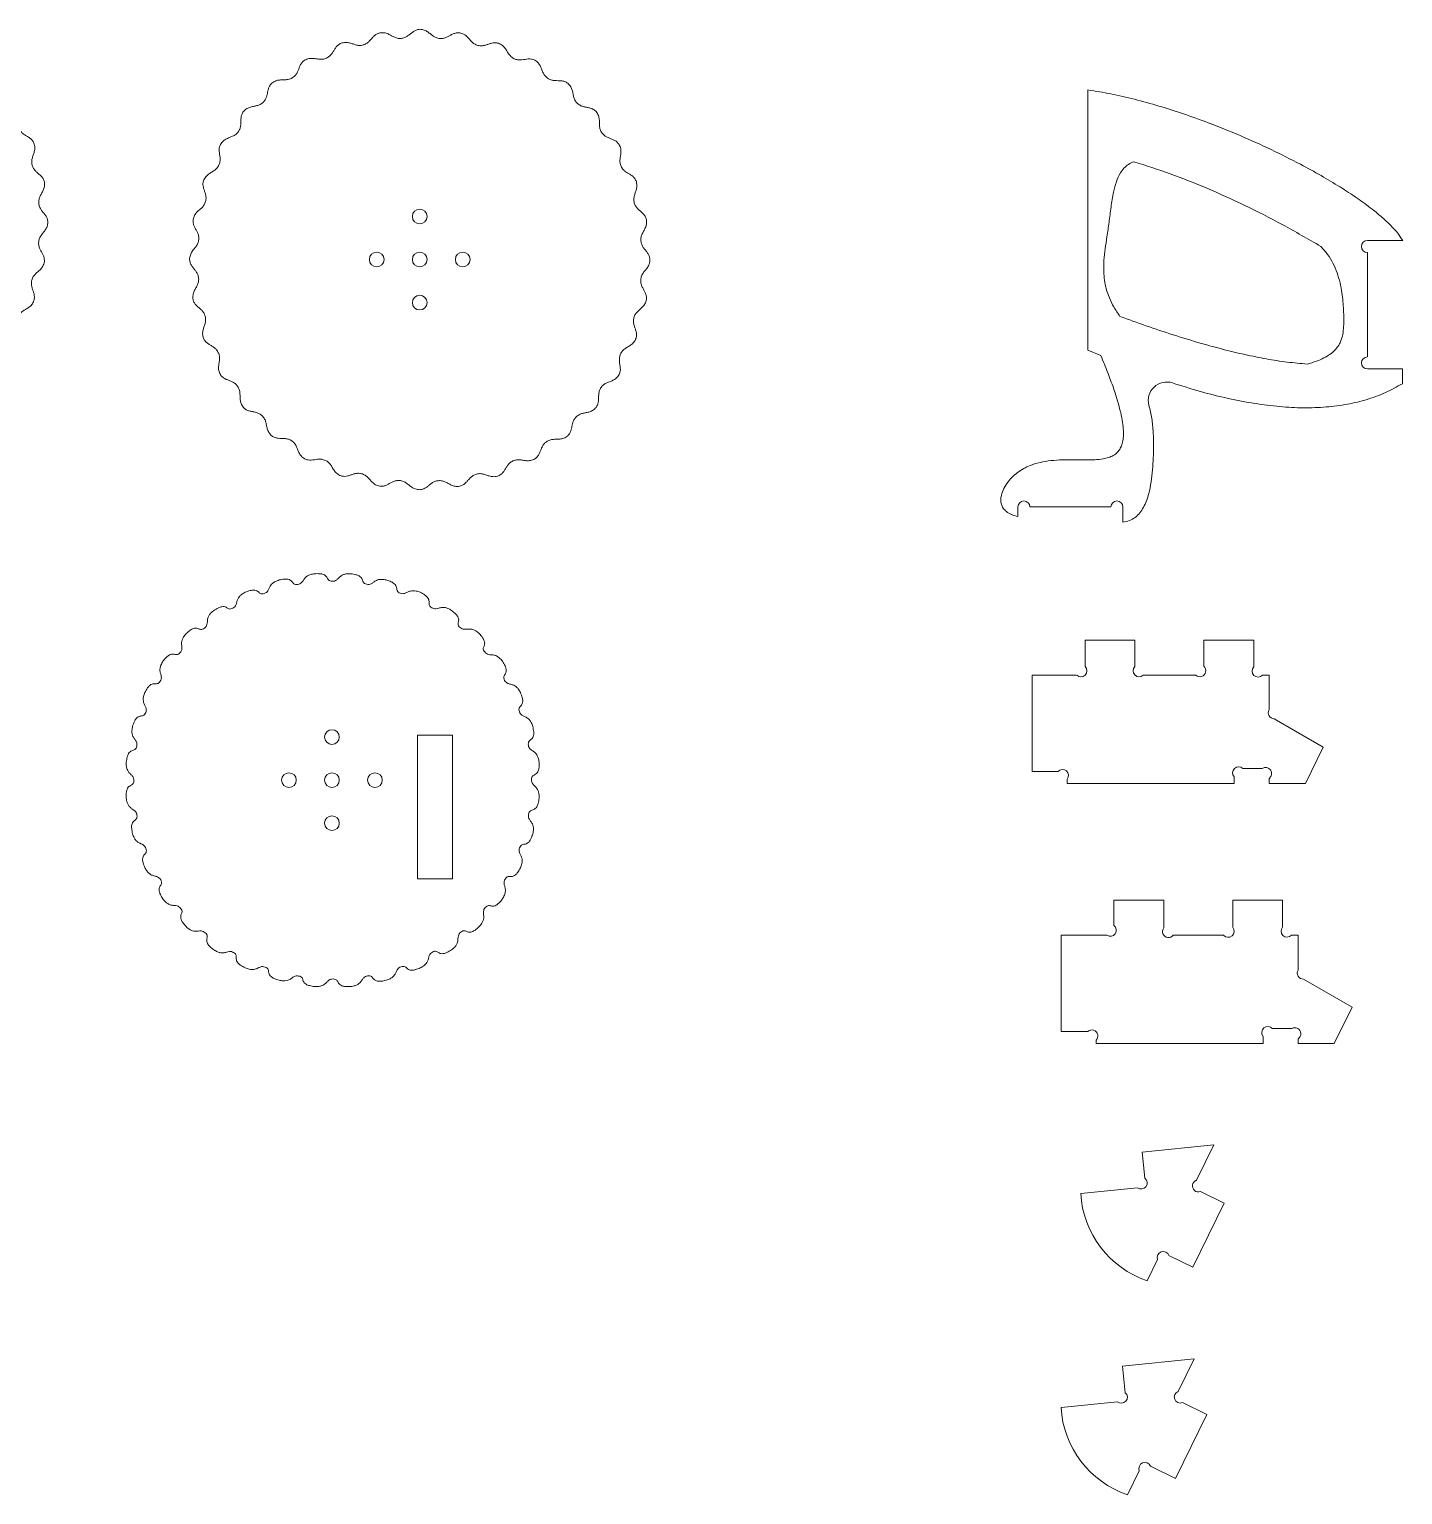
# Model space of a CAD drawing. Header units: millimetres. Extents: x -1917 to 2530, y -2036 to 2579.
# Drawn here: x 1784 to 2530, y -212 to 583 of the extents above; entities that cross this region are included whole.
import ezdxf

# ---------------------------------------------------------------- set-up
doc = ezdxf.new("R2010")
doc.units = ezdxf.units.MM

msp = doc.modelspace()

# ---------------------------------------------------------------- linework, layer by layer
at = {"color": 7, "linetype": 'Continuous', "lineweight": 15}
for p, q in [((2359.04, 409.06), (2359.04, 550.23)), ((2529.94, 468.5), (2510.75, 468.5)), ((2510.75, 462), (2510.75, 405.28)), ((2366.05, 406), (2359.04, 409.06)), ((2510.75, 398.78), (2529.75, 398.78)), ((2529.75, 398.78), (2529.75, 390.78)), ((2321.04, 318.69), (2321.04, 323.87)), ((2327.54, 323.87), (2371.54, 323.87)), ((2378.04, 323.87), (2378.04, 315.62)), ((2357.44, 251.5), (2357.44, 237.16)), ((2384.56, 251.5), (2357.44, 251.5)), ((2384.56, 251.5), (2384.56, 237.2)), ((2421.94, 251.5), (2421.94, 237.32)), ((2449.06, 251.5), (2421.94, 251.5)), ((2449.06, 251.5), (2449.06, 237.01)), ((2328.75, 232.5), (2328.75, 180.21)), ((2352.91, 232.5), (2328.75, 232.5)), ((2417.59, 232.5), (2389.04, 232.5)), ((2457.46, 232.5), (2453.74, 232.5)), ((2457.46, 213.74), (2457.46, 232.5)), ((2486.73, 193.45), (2460.14, 208.8)), ((1994.92, 121.96), (1994.92, 199.95)), ((1994.92, 199.95), (2013.92, 199.95)), ((2013.92, 199.95), (2013.92, 121.96)), ((2477.1, 173.78), (2486.73, 193.45)), ((2342.81, 180.21), (2328.75, 180.21)), ((2347.75, 173.78), (2347.75, 175.97)), ((2438.46, 177.3), (2438.46, 173.78)), ((2453.67, 181.78), (2443.16, 181.78)), ((2457.46, 173.78), (2457.46, 176.5)), ((2347.75, 173.78), (2438.46, 173.78)), ((2457.46, 173.78), (2477.1, 173.78)), ((2013.92, 121.96), (1994.92, 121.96)), ((2373.13, 110.31), (2373.13, 96.61)), ((2373.13, 110.31), (2400.24, 110.31)), ((2400.24, 110.31), (2400.24, 95.32)), ((2437.63, 110.31), (2437.63, 95.53)), ((2437.63, 110.31), (2464.75, 110.31)), ((2464.75, 110.31), (2464.75, 95.76)), ((2344.43, 91.31), (2344.43, 39.02)), ((2369.36, 91.31), (2344.43, 91.31)), ((2432.69, 91.31), (2405.36, 91.31)), ((2473.14, 91.31), (2469.49, 91.31)), ((2473.14, 72.33), (2473.14, 91.31)), ((2502.42, 52.27), (2476.03, 67.5)), ((2492.79, 32.6), (2502.42, 52.27)), ((2459.12, 40.6), (2469.67, 40.6)), ((2344.43, 39.02), (2358.95, 39.02)), ((2363.43, 34.32), (2363.43, 32.6)), ((2363.43, 32.6), (2454.14, 32.6)), ((2454.14, 32.6), (2454.14, 36.42)), ((2473.14, 35.1), (2473.14, 32.6)), ((2473.14, 32.6), (2492.79, 32.6)), ((2427.35, -22.47), (2388.54, -26.4)), ((2417.92, -41.73), (2427.35, -22.47)), ((2388.54, -26.4), (2389.99, -40.66)), ((2385.95, -45.76), (2355.11, -48.88)), ((2432.98, -54.18), (2415.99, -88.88)), ((2432.98, -54.18), (2420.09, -47.86)), ((2391.23, -96.26), (2396.88, -84.72)), ((2415.99, -88.88), (2403, -82.52)), ((2416.67, -138.65), (2377.86, -142.58)), ((2377.86, -142.58), (2379.33, -157.07)), ((2407.99, -156.39), (2416.67, -138.65)), ((2375.04, -161.96), (2344.43, -165.06)), ((2410.33, -162.45), (2423.57, -168.93)), ((2423.57, -168.93), (2406.59, -203.62)), ((2406.59, -203.62), (2392.94, -196.94)), ((2380.55, -212.44), (2386.93, -199.4))]:
    msp.add_line(p, q, dxfattribs=at)
for centre in [(1996.21, 481.53), (1972.86, 458.18), (1996.21, 458.18), (2019.56, 458.18), (1996.21, 434.82), (1948.54, 198.88), (1925.18, 175.53), (1948.54, 175.53), (1971.89, 175.53), (1948.54, 152.17)]:
    msp.add_circle(centre, 4, dxfattribs=at)
for centre, radius, start, end in [((2510.75, 465.25), 3.25, 90, 270), ((2510.75, 402.03), 3.25, 90, 270), ((2401.81, 381.67), 10, 71.83436, 195.06261), ((2324.29, 323.87), 3.25, 0, 180), ((2374.79, 323.87), 3.25, 0, 180), ((2355.18, 234.83), 3.25, 225.88494, 45.88494), ((2386.8, 234.85), 3.25, 133.64795, 313.64795), ((2419.77, 234.91), 3.25, 227.93292, 47.93292), ((2451.4, 234.75), 3.25, 135.9907, 315.9907), ((2460.23, 212.05), 3.25, 148.50292, 268.52096), ((2345.28, 178.09), 3.25, 319.38126, 139.38126), ((2440.81, 179.54), 3.25, 43.60951, 223.60951), ((2455.56, 179.14), 3.25, 305.68135, 125.68135), ((2371.24, 93.96), 3.25, 234.57187, 54.57187), ((2435.16, 93.42), 3.25, 220.48749, 40.48749), ((2467.12, 93.54), 3.25, 136.79807, 316.79807), ((2402.8, 93.32), 3.25, 141.96597, 321.96597), ((2475.98, 70.75), 3.25, 150.89845, 270.91649), ((2361.19, 36.67), 3.25, 313.58652, 133.58652), ((2456.63, 38.51), 3.25, 39.98575, 219.98575), ((2471.41, 37.85), 3.25, 302.29208, 122.29208), ((2387.97, -43.21), 3.25, 231.59097, 51.59097), ((2419, -44.8), 3.25, 109.49277, 289.49277), ((2408.13, -45.92), 53.1, 183.19875, 251.44264), ((2399.94, -83.62), 3.25, 19.75841, 199.75841), ((2377.19, -159.52), 3.25, 228.73554, 48.73554), ((2409.16, -159.42), 3.25, 111.15923, 291.15923), ((2397.45, -162.1), 53.1, 183.19875, 251.44264), ((2389.94, -198.17), 3.25, 22.26292, 202.26292)]:
    msp.add_arc(centre, radius, start, end, dxfattribs=at)
for points, knots in [([(1974.51, 581.28), (1973.89, 581.07), (1972.71, 580.67), (1971.29, 579.48), (1970.13, 578.18), (1968.99, 576.84), (1967.63, 575.61), (1965.88, 574.72), (1963.89, 574.31), (1961.86, 574.56), (1959.97, 575.22), (1958.02, 575.87), (1955.79, 576.22), (1954.27, 575.84), (1953.46, 575.64)], [0, 0, 0, 0, 0.082098, 0.156822, 0.230373, 0.304346, 0.37978, 0.461324, 0.550165, 0.634219, 0.717904, 0.803875, 0.894648, 1, 1, 1, 1]), ([(1996.21, 583.18), (1995.57, 583.08), (1994.34, 582.89), (1992.74, 581.97), (1991.36, 580.88), (1990.01, 579.77), (1988.46, 578.79), (1986.58, 578.22), (1984.55, 578.16), (1982.59, 578.76), (1980.84, 579.73), (1979.04, 580.72), (1976.9, 581.44), (1975.34, 581.34), (1974.51, 581.28)], [0, 0, 0, 0, 0.082098, 0.1568221, 0.2303726, 0.3043456, 0.3797812, 0.4613251, 0.5501654, 0.6342202, 0.717905, 0.8038769, 0.8946492, 1, 1, 1, 1]), ([(2017.92, 581.28), (2017.27, 581.29), (2016.02, 581.32), (2014.29, 580.69), (2012.75, 579.86), (2011.22, 579), (2009.52, 578.31), (2007.58, 578.07), (2005.56, 578.36), (2003.73, 579.29), (2002.18, 580.56), (2000.58, 581.83), (1998.6, 582.92), (1997.04, 583.09), (1996.21, 583.18)], [0, 0, 0, 0, 0.082097, 0.156818, 0.23037, 0.304347, 0.379776, 0.461323, 0.550163, 0.63422, 0.717905, 0.803877, 0.894648, 1, 1, 1, 1]), ([(2038.96, 575.64), (2038.32, 575.77), (2037.1, 576.01), (2035.28, 575.69), (2033.63, 575.14), (2031.97, 574.56), (2030.18, 574.17), (2028.22, 574.27), (2026.29, 574.91), (2024.65, 576.15), (2023.34, 577.66), (2021.99, 579.2), (2020.22, 580.62), (2018.72, 581.05), (2017.92, 581.28)], [0, 0, 0, 0, 0.082097, 0.156819, 0.230371, 0.304343, 0.379776, 0.461322, 0.550165, 0.634219, 0.717901, 0.803877, 0.894643, 1, 1, 1, 1]), ([(1953.46, 575.64), (1952.89, 575.32), (1951.8, 574.72), (1950.61, 573.31), (1949.69, 571.83), (1948.8, 570.31), (1947.67, 568.87), (1946.11, 567.69), (1944.21, 566.93), (1942.17, 566.83), (1940.19, 567.15), (1938.17, 567.45), (1935.9, 567.4), (1934.48, 566.77), (1933.71, 566.43)], [0, 0, 0, 0, 0.082098, 0.156823, 0.230376, 0.304346, 0.379779, 0.461326, 0.550167, 0.63422, 0.717904, 0.803874, 0.894645, 1, 1, 1, 1]), ([(2058.71, 566.43), (2058.1, 566.67), (2056.94, 567.12), (2055.1, 567.12), (2053.37, 566.87), (2051.63, 566.58), (2049.8, 566.51), (2047.89, 566.95), (2046.1, 567.91), (2044.7, 569.42), (2043.68, 571.13), (2042.61, 572.88), (2041.12, 574.59), (2039.72, 575.27), (2038.96, 575.64)], [0, 0, 0, 0, 0.082098, 0.156821, 0.230376, 0.304344, 0.379778, 0.461326, 0.550165, 0.63422, 0.717904, 0.803875, 0.894647, 1, 1, 1, 1]), ([(1933.71, 566.43), (1933.2, 566.02), (1932.23, 565.24), (1931.31, 563.65), (1930.66, 562.02), (1930.04, 560.38), (1929.19, 558.76), (1927.85, 557.32), (1926.12, 556.25), (1924.12, 555.79), (1922.12, 555.76), (1920.07, 555.71), (1917.85, 555.27), (1916.56, 554.4), (1915.86, 553.93)], [0, 0, 0, 0, 0.082098, 0.15682, 0.230373, 0.304344, 0.379778, 0.461326, 0.550166, 0.634217, 0.717902, 0.803875, 0.894645, 1, 1, 1, 1]), ([(2076.56, 553.93), (2076, 554.27), (2074.94, 554.92), (2073.12, 555.24), (2071.37, 555.29), (2069.62, 555.31), (2067.8, 555.56), (2066, 556.32), (2064.4, 557.58), (2063.28, 559.3), (2062.57, 561.18), (2061.83, 563.08), (2060.65, 565.02), (2059.39, 565.94), (2058.71, 566.43)], [0, 0, 0, 0, 0.082101, 0.156824, 0.230375, 0.304347, 0.379778, 0.461328, 0.550164, 0.63422, 0.717902, 0.803876, 0.894647, 1, 1, 1, 1]), ([(1915.86, 553.93), (1915.43, 553.44), (1914.61, 552.5), (1913.98, 550.77), (1913.62, 549.06), (1913.3, 547.33), (1912.74, 545.59), (1911.67, 543.95), (1910.15, 542.59), (1908.27, 541.79), (1906.3, 541.41), (1904.29, 541.01), (1902.18, 540.19), (1901.06, 539.11), (1900.46, 538.53)], [0, 0, 0, 0, 0.082098, 0.156821, 0.230373, 0.304344, 0.379777, 0.461326, 0.550165, 0.634217, 0.717904, 0.803878, 0.894645, 1, 1, 1, 1]), ([(2091.97, 538.53), (2091.48, 538.95), (2090.54, 539.78), (2088.81, 540.41), (2087.1, 540.76), (2085.37, 541.09), (2083.62, 541.65), (2081.98, 542.71), (2080.62, 544.23), (2079.82, 546.12), (2079.45, 548.09), (2079.05, 550.1), (2078.23, 552.21), (2077.14, 553.33), (2076.56, 553.93)], [0, 0, 0, 0, 0.082098, 0.156822, 0.230377, 0.304349, 0.379779, 0.461325, 0.550167, 0.634221, 0.717904, 0.803878, 0.894648, 1, 1, 1, 1]), ([(2359.04, 550.23), (2363.18, 549.57), (2371.67, 548.22), (2384.51, 545.22), (2397.68, 541.59), (2411.04, 537.31), (2425.8, 532), (2441.71, 525.59), (2458.43, 518.05), (2473.02, 510.75), (2485.44, 503.92), (2495.7, 497.8), (2504.97, 491.74), (2512.62, 486.17), (2518.72, 481.17), (2523.37, 476.81), (2527.18, 472.71), (2529.07, 469.82), (2529.94, 468.5)], [0, 0, 0, 0, 0.065291, 0.13389, 0.205087, 0.278124, 0.352209, 0.449445, 0.545214, 0.63763, 0.703608, 0.765849, 0.823583, 0.876065, 0.91317, 0.946319, 0.975292, 1, 1, 1, 1]), ([(1786.75, 521.36), (1786.44, 521.93), (1785.84, 523.03), (1784.43, 524.21), (1782.94, 525.13), (1781.43, 526.03), (1779.98, 527.15), (1778.8, 528.71), (1778.04, 530.61), (1777.94, 532.65), (1778.26, 534.63), (1778.57, 536.65), (1778.52, 538.92), (1777.88, 540.34), (1777.54, 541.11)], [0, 0, 0, 0, 0.082098, 0.156823, 0.230376, 0.304346, 0.379779, 0.461325, 0.550165, 0.63422, 0.717903, 0.803877, 0.894647, 1, 1, 1, 1]), ([(1900.46, 538.53), (1900.12, 537.97), (1899.47, 536.9), (1899.15, 535.09), (1899.1, 533.34), (1899.08, 531.58), (1898.83, 529.77), (1898.06, 527.96), (1896.8, 526.36), (1895.08, 525.25), (1893.21, 524.54), (1891.31, 523.79), (1889.37, 522.62), (1888.45, 521.35), (1887.96, 520.68)], [0, 0, 0, 0, 0.082099, 0.156821, 0.230374, 0.304347, 0.379779, 0.461325, 0.550165, 0.63422, 0.717906, 0.803878, 0.894649, 1, 1, 1, 1]), ([(2104.46, 520.68), (2104.06, 521.19), (2103.27, 522.16), (2101.68, 523.08), (2100.06, 523.73), (2098.41, 524.34), (2096.79, 525.2), (2095.36, 526.54), (2094.28, 528.27), (2093.83, 530.27), (2093.8, 532.27), (2093.75, 534.31), (2093.31, 536.54), (2092.44, 537.83), (2091.97, 538.53)], [0, 0, 0, 0, 0.082101, 0.156825, 0.230378, 0.304349, 0.379778, 0.461326, 0.550166, 0.634221, 0.717904, 0.803877, 0.894648, 1, 1, 1, 1]), ([(1792.39, 500.32), (1792.18, 500.93), (1791.78, 502.11), (1790.6, 503.53), (1789.29, 504.69), (1787.96, 505.83), (1786.72, 507.19), (1785.84, 508.94), (1785.42, 510.93), (1785.67, 512.97), (1786.33, 514.86), (1786.98, 516.8), (1787.33, 519.03), (1786.95, 520.55), (1786.75, 521.36)], [0, 0, 0, 0, 0.082099, 0.156821, 0.230374, 0.304347, 0.379778, 0.461324, 0.550165, 0.63422, 0.717903, 0.803877, 0.894648, 1, 1, 1, 1]), ([(1887.96, 520.68), (1887.72, 520.07), (1887.27, 518.91), (1887.27, 517.06), (1887.52, 515.33), (1887.81, 513.6), (1887.88, 511.77), (1887.44, 509.86), (1886.47, 508.06), (1884.97, 506.67), (1883.25, 505.64), (1881.51, 504.58), (1879.8, 503.09), (1879.12, 501.68), (1878.75, 500.93)], [0, 0, 0, 0, 0.0821, 0.156822, 0.230374, 0.304346, 0.379779, 0.461326, 0.550166, 0.63422, 0.717904, 0.803876, 0.894648, 1, 1, 1, 1]), ([(2113.67, 500.93), (2113.36, 501.5), (2112.76, 502.59), (2111.35, 503.78), (2109.86, 504.7), (2108.35, 505.59), (2106.9, 506.72), (2105.72, 508.28), (2104.97, 510.17), (2104.86, 512.22), (2105.18, 514.2), (2105.49, 516.22), (2105.44, 518.49), (2104.81, 519.91), (2104.46, 520.68)], [0, 0, 0, 0, 0.082099, 0.15682, 0.230375, 0.304348, 0.379777, 0.461326, 0.550165, 0.634221, 0.717904, 0.803877, 0.894648, 1, 1, 1, 1]), ([(2376.43, 427.29), (2375.28, 428.99), (2373.09, 432.21), (2370.63, 437.26), (2368.94, 442.13), (2367.95, 446.92), (2367.49, 452.13), (2367.64, 457.86), (2368.35, 464.17), (2369.41, 471.02), (2370.57, 478.54), (2371.51, 486.66), (2372.66, 494.03), (2374.29, 500.26), (2376.2, 504.68), (2378.5, 507.84), (2380.93, 510.03), (2382.91, 510.85), (2383.91, 511.27)], [0, 0, 0, 0, 0.067838, 0.128957, 0.18527, 0.238584, 0.29048, 0.35836, 0.42799, 0.500671, 0.588143, 0.680288, 0.771278, 0.835108, 0.893406, 0.929444, 0.964317, 1, 1, 1, 1]), ([(2383.91, 511.27), (2390.5, 509.17), (2403.91, 504.89), (2423.91, 496.93), (2444.24, 487.71), (2464.91, 477.19), (2478.54, 469.31), (2485.49, 465.29)], [0, 0, 0, 0, 0.185559, 0.37784, 0.577369, 0.784615, 1, 1, 1, 1]), ([(1794.29, 478.61), (1794.19, 479.25), (1794, 480.49), (1793.08, 482.08), (1792, 483.46), (1790.88, 484.81), (1789.9, 486.36), (1789.33, 488.24), (1789.27, 490.27), (1789.87, 492.23), (1790.85, 493.98), (1791.83, 495.78), (1792.56, 497.92), (1792.45, 499.48), (1792.39, 500.32)], [0, 0, 0, 0, 0.082099, 0.1568217, 0.2303762, 0.3043456, 0.3797789, 0.4613249, 0.550165, 0.6342207, 0.7179041, 0.8038763, 0.894647, 1, 1, 1, 1]), ([(1878.75, 500.93), (1878.62, 500.29), (1878.38, 499.07), (1878.7, 497.25), (1879.25, 495.59), (1879.83, 493.93), (1880.22, 492.14), (1880.12, 490.19), (1879.48, 488.25), (1878.24, 486.62), (1876.73, 485.31), (1875.19, 483.95), (1873.77, 482.19), (1873.34, 480.69), (1873.11, 479.88)], [0, 0, 0, 0, 0.082099, 0.156821, 0.230374, 0.304347, 0.379779, 0.461325, 0.550166, 0.63422, 0.717904, 0.803875, 0.894647, 1, 1, 1, 1]), ([(2119.31, 479.88), (2119.1, 480.5), (2118.7, 481.68), (2117.52, 483.1), (2116.21, 484.26), (2114.88, 485.4), (2113.65, 486.76), (2112.76, 488.5), (2112.34, 490.5), (2112.59, 492.53), (2113.25, 494.42), (2113.91, 496.36), (2114.25, 498.6), (2113.88, 500.12), (2113.67, 500.93)], [0, 0, 0, 0, 0.082099, 0.15682, 0.230373, 0.304347, 0.37978, 0.461326, 0.550166, 0.634221, 0.717905, 0.803876, 0.894647, 1, 1, 1, 1]), ([(1792.39, 456.9), (1792.4, 457.56), (1792.43, 458.8), (1791.8, 460.54), (1790.97, 462.07), (1790.11, 463.6), (1789.42, 465.3), (1789.18, 467.25), (1789.47, 469.26), (1790.4, 471.09), (1791.67, 472.64), (1792.95, 474.24), (1794.04, 476.22), (1794.2, 477.78), (1794.29, 478.61)], [0, 0, 0, 0, 0.0820991, 0.1568203, 0.2303741, 0.3043454, 0.3797784, 0.4613246, 0.5501647, 0.6342187, 0.7179028, 0.8038769, 0.8946467, 1, 1, 1, 1]), ([(1873.11, 479.88), (1873.1, 479.23), (1873.07, 477.99), (1873.7, 476.25), (1874.53, 474.71), (1875.39, 473.18), (1876.08, 471.49), (1876.32, 469.54), (1876.03, 467.52), (1875.1, 465.7), (1873.83, 464.15), (1872.55, 462.55), (1871.46, 460.56), (1871.3, 459.01), (1871.21, 458.18)], [0, 0, 0, 0, 0.082099, 0.156822, 0.230374, 0.304347, 0.379779, 0.461326, 0.550165, 0.634222, 0.717903, 0.803877, 0.894647, 1, 1, 1, 1]), ([(2121.21, 458.18), (2121.11, 458.82), (2120.92, 460.05), (2120, 461.65), (2118.92, 463.02), (2117.8, 464.38), (2116.83, 465.93), (2116.25, 467.8), (2116.19, 469.84), (2116.79, 471.8), (2117.77, 473.55), (2118.75, 475.35), (2119.48, 477.49), (2119.37, 479.05), (2119.31, 479.88)], [0, 0, 0, 0, 0.082099, 0.156822, 0.230373, 0.304346, 0.379779, 0.461326, 0.550166, 0.634221, 0.717904, 0.803877, 0.894647, 1, 1, 1, 1]), ([(2485.49, 465.29), (2486.77, 463.88), (2489.32, 461.08), (2492.2, 456.19), (2494.41, 451.02), (2495.99, 445.61), (2496.98, 440.38), (2497.56, 435.42), (2497.87, 430.8), (2497.96, 426.27), (2497.94, 421.87), (2497.53, 417.62), (2496.49, 414.01), (2494.91, 411.08), (2492.97, 408.71), (2490.38, 406.53), (2487.06, 404.57), (2482.93, 402.79), (2479.84, 401.91), (2478.17, 401.43)], [0, 0, 0, 0, 0.073834, 0.146358, 0.218711, 0.291371, 0.364266, 0.424849, 0.484804, 0.543565, 0.600496, 0.655228, 0.70862, 0.744948, 0.783561, 0.82637, 0.875416, 0.93268, 1, 1, 1, 1]), ([(1786.75, 435.86), (1786.88, 436.5), (1787.12, 437.72), (1786.8, 439.54), (1786.25, 441.2), (1785.67, 442.85), (1785.28, 444.64), (1785.39, 446.6), (1786.02, 448.54), (1787.26, 450.17), (1788.77, 451.48), (1790.31, 452.83), (1791.73, 454.6), (1792.16, 456.1), (1792.39, 456.9)], [0, 0, 0, 0, 0.082099, 0.156822, 0.230375, 0.304347, 0.379779, 0.461326, 0.550165, 0.634222, 0.717903, 0.803877, 0.894647, 1, 1, 1, 1]), ([(1871.21, 458.18), (1871.31, 457.53), (1871.5, 456.3), (1872.42, 454.7), (1873.5, 453.33), (1874.62, 451.97), (1875.6, 450.42), (1876.17, 448.55), (1876.23, 446.51), (1875.63, 444.55), (1874.65, 442.81), (1873.67, 441.01), (1872.94, 438.86), (1873.05, 437.31), (1873.11, 436.47)], [0, 0, 0, 0, 0.082099, 0.156821, 0.230373, 0.304346, 0.37978, 0.461326, 0.550165, 0.634221, 0.717904, 0.803876, 0.894647, 1, 1, 1, 1]), ([(2119.31, 436.47), (2119.33, 437.12), (2119.35, 438.37), (2118.72, 440.1), (2117.9, 441.64), (2117.03, 443.17), (2116.34, 444.87), (2116.1, 446.81), (2116.39, 448.83), (2117.33, 450.66), (2118.59, 452.21), (2119.87, 453.81), (2120.96, 455.79), (2121.12, 457.34), (2121.21, 458.18)], [0, 0, 0, 0, 0.082099, 0.156822, 0.230373, 0.304347, 0.379778, 0.461326, 0.550165, 0.634222, 0.717903, 0.803877, 0.894647, 1, 1, 1, 1]), ([(1777.54, 416.11), (1777.78, 416.72), (1778.23, 417.88), (1778.23, 419.72), (1777.98, 421.45), (1777.69, 423.19), (1777.62, 425.02), (1778.06, 426.93), (1779.03, 428.72), (1780.53, 430.12), (1782.25, 431.14), (1783.99, 432.21), (1785.7, 433.7), (1786.38, 435.1), (1786.75, 435.86)], [0, 0, 0, 0, 0.082099, 0.156821, 0.230374, 0.304346, 0.379779, 0.461326, 0.550165, 0.634221, 0.717903, 0.803877, 0.894645, 1, 1, 1, 1]), ([(1873.11, 436.47), (1873.32, 435.85), (1873.72, 434.67), (1874.9, 433.26), (1876.21, 432.1), (1877.54, 430.95), (1878.78, 429.6), (1879.66, 427.85), (1880.08, 425.86), (1879.83, 423.82), (1879.17, 421.93), (1878.52, 419.99), (1878.17, 417.75), (1878.55, 416.24), (1878.75, 415.42)], [0, 0, 0, 0, 0.082099, 0.156824, 0.230376, 0.304346, 0.379779, 0.461325, 0.550165, 0.63422, 0.717903, 0.803876, 0.894647, 1, 1, 1, 1]), ([(2113.67, 415.42), (2113.8, 416.06), (2114.04, 417.29), (2113.72, 419.1), (2113.18, 420.76), (2112.59, 422.42), (2112.2, 424.21), (2112.31, 426.17), (2112.94, 428.1), (2114.18, 429.74), (2115.69, 431.05), (2117.23, 432.4), (2118.65, 434.17), (2119.08, 435.67), (2119.31, 436.47)], [0, 0, 0, 0, 0.082099, 0.156821, 0.230374, 0.304346, 0.379779, 0.461325, 0.550165, 0.634219, 0.717904, 0.803874, 0.894647, 1, 1, 1, 1]), ([(2478.17, 401.43), (2474.53, 401.74), (2467.08, 402.38), (2455.79, 404.19), (2444.21, 406.52), (2432.46, 409.36), (2419.48, 412.9), (2405.47, 417.18), (2390.72, 422.11), (2381.12, 425.59), (2376.43, 427.29)], [0, 0, 0, 0, 0.104068, 0.212945, 0.325544, 0.440664, 0.557022, 0.709027, 0.85775, 1, 1, 1, 1]), ([(1878.75, 415.42), (1879.06, 414.85), (1879.66, 413.76), (1881.07, 412.57), (1882.56, 411.65), (1884.07, 410.76), (1885.52, 409.64), (1886.7, 408.07), (1887.46, 406.18), (1887.56, 404.13), (1887.24, 402.16), (1886.94, 400.13), (1886.98, 397.87), (1887.62, 396.44), (1887.96, 395.68)], [0, 0, 0, 0, 0.082098, 0.156823, 0.230373, 0.304346, 0.379779, 0.461324, 0.550164, 0.63422, 0.717903, 0.803876, 0.894646, 1, 1, 1, 1]), ([(2104.46, 395.68), (2104.7, 396.29), (2105.15, 397.45), (2105.15, 399.29), (2104.9, 401.02), (2104.61, 402.75), (2104.54, 404.58), (2104.99, 406.49), (2105.95, 408.29), (2107.45, 409.69), (2109.17, 410.71), (2110.92, 411.78), (2112.62, 413.27), (2113.3, 414.67), (2113.67, 415.42)], [0, 0, 0, 0, 0.082098, 0.156821, 0.230373, 0.304345, 0.379778, 0.461325, 0.550165, 0.634219, 0.717904, 0.803876, 0.894648, 1, 1, 1, 1]), ([(2366.05, 406), (2367.32, 402.92), (2369.71, 397.14), (2372.75, 388.92), (2375.1, 381.69), (2376.8, 375.4), (2377.87, 370), (2378.36, 365.41), (2378.32, 361.56), (2377.78, 358.35), (2376.72, 355.62), (2375.07, 353.37), (2372.82, 351.69), (2370.17, 350.56), (2366.81, 349.79), (2362.69, 349.42), (2357.84, 349.38), (2352.45, 349.48), (2346.64, 349.52), (2340.53, 349.23), (2334.49, 348.42), (2329.28, 347.05), (2324.98, 345.23), (2321.52, 343.18), (2318.34, 340.58), (2315.56, 337.47), (2313.32, 333.97), (2312.01, 330.64), (2311.62, 327.71), (2311.9, 325.31), (2312.95, 323.06), (2314.84, 321.12), (2317.61, 319.57), (2319.82, 319), (2321.04, 318.69)], [0, 0, 0, 0, 0.069569, 0.130365, 0.182985, 0.228054, 0.266242, 0.297762, 0.324143, 0.346312, 0.365366, 0.384804, 0.403636, 0.42325, 0.444417, 0.475436, 0.509397, 0.545568, 0.587801, 0.630583, 0.673096, 0.714937, 0.742562, 0.770264, 0.798528, 0.82783, 0.857093, 0.884712, 0.90185, 0.918193, 0.934601, 0.952546, 0.973791, 1, 1, 1, 1]), ([(1887.96, 395.68), (1888.37, 395.17), (1889.15, 394.2), (1890.74, 393.27), (1892.37, 392.63), (1894.01, 392.01), (1895.63, 391.16), (1897.06, 389.82), (1898.14, 388.09), (1898.6, 386.09), (1898.63, 384.09), (1898.67, 382.04), (1899.12, 379.82), (1899.99, 378.52), (1900.46, 377.83)], [0, 0, 0, 0, 0.082097, 0.156822, 0.230375, 0.304347, 0.37978, 0.461325, 0.550164, 0.63422, 0.717903, 0.803877, 0.894647, 1, 1, 1, 1]), ([(2091.97, 377.83), (2092.3, 378.39), (2092.95, 379.45), (2093.27, 381.27), (2093.33, 383.01), (2093.34, 384.77), (2093.59, 386.59), (2094.36, 388.39), (2095.62, 389.99), (2097.34, 391.11), (2099.21, 391.82), (2101.12, 392.56), (2103.05, 393.74), (2103.97, 395), (2104.46, 395.68)], [0, 0, 0, 0, 0.082099, 0.156821, 0.230373, 0.304345, 0.379778, 0.461323, 0.550163, 0.634218, 0.717903, 0.803875, 0.894646, 1, 1, 1, 1]), ([(2529.75, 390.78), (2526.74, 389.1), (2520.64, 385.68), (2510.57, 382.03), (2499.77, 379.4), (2488.18, 377.91), (2475.9, 377.51), (2462.93, 378.19), (2449.28, 379.91), (2434.88, 382.7), (2419.96, 386.43), (2409.96, 389.58), (2404.93, 391.17)], [0, 0, 0, 0, 0.080368, 0.162877, 0.24876, 0.339115, 0.434884, 0.534981, 0.641688, 0.755521, 0.876903, 1, 1, 1, 1]), ([(1900.46, 377.83), (1900.95, 377.4), (1901.88, 376.58), (1903.62, 375.94), (1905.33, 375.59), (1907.05, 375.27), (1908.8, 374.71), (1910.44, 373.64), (1911.8, 372.12), (1912.6, 370.23), (1912.97, 368.27), (1913.38, 366.26), (1914.2, 364.15), (1915.28, 363.02), (1915.86, 362.42)], [0, 0, 0, 0, 0.0820987, 0.1568218, 0.2303768, 0.3043489, 0.3797795, 0.4613249, 0.550167, 0.6342211, 0.7179044, 0.8038776, 0.8946476, 1, 1, 1, 1]), ([(2076.56, 362.42), (2076.99, 362.91), (2077.81, 363.85), (2078.44, 365.58), (2078.8, 367.29), (2079.12, 369.02), (2079.68, 370.77), (2080.75, 372.41), (2082.27, 373.77), (2084.16, 374.56), (2086.12, 374.94), (2088.13, 375.34), (2090.24, 376.16), (2091.36, 377.25), (2091.97, 377.83)], [0, 0, 0, 0, 0.0820982, 0.156821, 0.2303738, 0.3043463, 0.3797792, 0.4613255, 0.5501646, 0.6342214, 0.7179033, 0.8038771, 0.8946448, 1, 1, 1, 1]), ([(2378.04, 315.62), (2379.27, 315.84), (2381.64, 316.26), (2384.77, 318.08), (2387.31, 320.57), (2389.33, 323.67), (2390.91, 327.22), (2392.34, 331.84), (2393.43, 337.49), (2394.13, 343.98), (2394.51, 350.34), (2394.73, 357.15), (2394.58, 364.3), (2393.85, 371.87), (2392.72, 376.68), (2392.15, 379.07)], [0, 0, 0, 0, 0.052464, 0.101587, 0.150865, 0.202513, 0.257441, 0.315608, 0.407363, 0.501214, 0.592558, 0.677991, 0.790227, 0.896054, 1, 1, 1, 1]), ([(1915.86, 362.42), (1916.42, 362.08), (1917.49, 361.44), (1919.3, 361.11), (1921.05, 361.06), (1922.81, 361.05), (1924.62, 360.8), (1926.42, 360.03), (1928.03, 358.77), (1929.14, 357.05), (1929.85, 355.18), (1930.6, 353.27), (1931.77, 351.34), (1933.03, 350.42), (1933.71, 349.92)], [0, 0, 0, 0, 0.082101, 0.156824, 0.230375, 0.304347, 0.379782, 0.461327, 0.550168, 0.634223, 0.717905, 0.803878, 0.894647, 1, 1, 1, 1]), ([(2058.71, 349.92), (2059.22, 350.33), (2060.19, 351.11), (2061.12, 352.71), (2061.76, 354.33), (2062.38, 355.98), (2063.23, 357.6), (2064.57, 359.03), (2066.3, 360.1), (2068.3, 360.56), (2070.3, 360.59), (2072.35, 360.64), (2074.57, 361.08), (2075.86, 361.95), (2076.56, 362.42)], [0, 0, 0, 0, 0.082098, 0.156821, 0.230373, 0.304345, 0.379777, 0.461326, 0.550166, 0.634222, 0.717902, 0.803875, 0.894645, 1, 1, 1, 1]), ([(1933.71, 349.92), (1934.32, 349.69), (1935.48, 349.24), (1937.33, 349.23), (1939.05, 349.49), (1940.79, 349.77), (1942.62, 349.85), (1944.53, 349.4), (1946.32, 348.44), (1947.72, 346.94), (1948.75, 345.22), (1949.81, 343.47), (1951.3, 341.77), (1952.71, 341.08), (1953.46, 340.72)], [0, 0, 0, 0, 0.082098, 0.156821, 0.230376, 0.304345, 0.379779, 0.461327, 0.550166, 0.634221, 0.717904, 0.803878, 0.894648, 1, 1, 1, 1]), ([(1953.46, 340.72), (1954.1, 340.59), (1955.32, 340.35), (1957.14, 340.66), (1958.8, 341.21), (1960.45, 341.8), (1962.24, 342.18), (1964.2, 342.08), (1966.14, 341.44), (1967.77, 340.21), (1969.08, 338.69), (1970.43, 337.16), (1972.2, 335.74), (1973.7, 335.31), (1974.51, 335.08)], [0, 0, 0, 0, 0.082097, 0.156819, 0.230372, 0.304347, 0.379776, 0.461327, 0.550165, 0.63422, 0.717902, 0.803877, 0.894648, 1, 1, 1, 1]), ([(2038.96, 340.72), (2039.54, 341.03), (2040.63, 341.63), (2041.82, 343.04), (2042.73, 344.53), (2043.63, 346.04), (2044.75, 347.49), (2046.32, 348.67), (2048.21, 349.42), (2050.25, 349.53), (2052.23, 349.21), (2054.26, 348.9), (2056.52, 348.95), (2057.95, 349.58), (2058.71, 349.92)], [0, 0, 0, 0, 0.0821017, 0.1568232, 0.2303759, 0.3043464, 0.3797794, 0.4613265, 0.5501675, 0.6342204, 0.7179044, 0.8038795, 0.8946455, 1, 1, 1, 1]), ([(1974.51, 335.08), (1975.16, 335.06), (1976.4, 335.04), (1978.14, 335.66), (1979.68, 336.49), (1981.21, 337.36), (1982.9, 338.05), (1984.85, 338.29), (1986.86, 338), (1988.69, 337.06), (1990.24, 335.8), (1991.84, 334.52), (1993.83, 333.43), (1995.38, 333.27), (1996.21, 333.18)], [0, 0, 0, 0, 0.0820974, 0.1568228, 0.2303753, 0.304347, 0.3797766, 0.4613232, 0.5501629, 0.63422, 0.7179049, 0.8038767, 0.894648, 1, 1, 1, 1]), ([(1996.21, 333.18), (1996.86, 333.28), (1998.09, 333.47), (1999.69, 334.39), (2001.06, 335.47), (2002.41, 336.59), (2003.96, 337.56), (2005.84, 338.13), (2007.88, 338.2), (2009.84, 337.6), (2011.58, 336.62), (2013.38, 335.64), (2015.52, 334.91), (2017.08, 335.02), (2017.92, 335.08)], [0, 0, 0, 0, 0.082098, 0.1568221, 0.2303766, 0.3043456, 0.3797811, 0.4613252, 0.5501655, 0.6342202, 0.7179054, 0.803877, 0.8946492, 1, 1, 1, 1]), ([(2017.92, 335.08), (2018.53, 335.29), (2019.71, 335.69), (2021.13, 336.87), (2022.29, 338.18), (2023.43, 339.51), (2024.79, 340.74), (2026.54, 341.63), (2028.53, 342.05), (2030.57, 341.79), (2032.46, 341.14), (2034.4, 340.48), (2036.64, 340.14), (2038.15, 340.51), (2038.96, 340.72)], [0, 0, 0, 0, 0.082102, 0.156823, 0.230377, 0.304347, 0.379781, 0.461329, 0.550165, 0.63422, 0.717904, 0.803875, 0.894648, 1, 1, 1, 1]), ([(1919.82, 284.19), (1920.76, 284.39), (1922.33, 284.73), (1924.39, 284.73), (1925.79, 284.28), (1926.64, 283.55), (1927.21, 282.79), (1927.82, 282.08), (1928.81, 281.68), (1929.98, 281.76), (1931.16, 282.08), (1932.25, 282.9), (1933.08, 284.18), (1934.02, 285.5), (1935.33, 286.53), (1937.02, 287.26), (1938.37, 287.48), (1939.13, 287.6)], [0, 0, 0, 0, 0.128095, 0.213972, 0.273081, 0.319643, 0.361439, 0.400536, 0.44243, 0.498006, 0.555009, 0.603743, 0.676142, 0.756376, 0.819005, 0.896911, 1, 1, 1, 1]), ([(1939.13, 287.6), (1940.09, 287.63), (1941.69, 287.69), (1943.73, 287.33), (1945.03, 286.65), (1945.74, 285.78), (1946.17, 284.93), (1946.64, 284.13), (1947.54, 283.56), (1948.72, 283.44), (1949.93, 283.55), (1951.15, 284.17), (1952.18, 285.28), (1953.34, 286.42), (1954.81, 287.21), (1956.61, 287.63), (1957.97, 287.61), (1958.74, 287.6)], [0, 0, 0, 0, 0.128089, 0.213968, 0.273078, 0.31964, 0.361439, 0.400533, 0.442428, 0.498008, 0.555009, 0.60374, 0.676141, 0.756376, 0.819001, 0.896912, 1, 1, 1, 1]), ([(1958.74, 287.6), (1959.69, 287.46), (1961.28, 287.24), (1963.22, 286.54), (1964.38, 285.64), (1964.94, 284.66), (1965.21, 283.75), (1965.54, 282.88), (1966.33, 282.16), (1967.46, 281.84), (1968.68, 281.74), (1969.98, 282.14), (1971.19, 283.05), (1972.53, 283.97), (1974.12, 284.49), (1975.96, 284.6), (1977.29, 284.34), (1978.05, 284.19)], [0, 0, 0, 0, 0.12809, 0.21397, 0.273081, 0.319641, 0.361441, 0.400536, 0.442432, 0.498008, 0.55501, 0.603743, 0.676143, 0.756378, 0.819006, 0.896914, 1, 1, 1, 1]), ([(1901.39, 277.49), (1902.28, 277.85), (1903.77, 278.45), (1905.8, 278.81), (1907.26, 278.61), (1908.22, 278.04), (1908.91, 277.39), (1909.64, 276.79), (1910.68, 276.57), (1911.82, 276.86), (1912.93, 277.38), (1913.86, 278.38), (1914.45, 279.77), (1915.15, 281.23), (1916.26, 282.48), (1917.8, 283.5), (1919.09, 283.94), (1919.82, 284.19)], [0, 0, 0, 0, 0.1280944, 0.2139717, 0.2730821, 0.3196441, 0.3614423, 0.4005373, 0.4424336, 0.4980101, 0.5550089, 0.6037447, 0.6761428, 0.7563775, 0.8190063, 0.8969128, 1, 1, 1, 1]), ([(1978.05, 284.19), (1978.97, 283.9), (1980.49, 283.4), (1982.28, 282.37), (1983.27, 281.29), (1983.64, 280.22), (1983.75, 279.28), (1983.92, 278.36), (1984.58, 277.52), (1985.64, 277.01), (1986.82, 276.69), (1988.17, 276.86), (1989.53, 277.55), (1991, 278.22), (1992.65, 278.46), (1994.49, 278.25), (1995.76, 277.76), (1996.48, 277.49)], [0, 0, 0, 0, 0.128095, 0.213972, 0.273081, 0.319644, 0.361442, 0.400536, 0.442434, 0.498008, 0.55501, 0.603743, 0.676141, 0.756379, 0.819005, 0.896913, 1, 1, 1, 1]), ([(1884.41, 267.68), (1885.22, 268.19), (1886.58, 269.04), (1888.52, 269.75), (1889.99, 269.81), (1891.04, 269.41), (1891.83, 268.89), (1892.65, 268.43), (1893.71, 268.39), (1894.79, 268.87), (1895.79, 269.58), (1896.53, 270.72), (1896.87, 272.2), (1897.3, 273.76), (1898.19, 275.18), (1899.52, 276.45), (1900.71, 277.11), (1901.39, 277.49)], [0, 0, 0, 0, 0.128097, 0.213972, 0.273083, 0.319644, 0.361442, 0.400539, 0.442436, 0.49801, 0.555011, 0.603747, 0.676145, 0.756381, 0.819007, 0.896918, 1, 1, 1, 1]), ([(1996.48, 277.49), (1997.33, 277.03), (1998.74, 276.28), (2000.33, 274.96), (2001.11, 273.72), (2001.3, 272.61), (2001.24, 271.66), (2001.25, 270.72), (2001.75, 269.78), (2002.7, 269.09), (2003.81, 268.58), (2005.18, 268.51), (2006.63, 268.95), (2008.19, 269.36), (2009.86, 269.3), (2011.63, 268.78), (2012.8, 268.08), (2013.46, 267.68)], [0, 0, 0, 0, 0.128092, 0.21397, 0.273081, 0.319642, 0.361441, 0.400535, 0.442432, 0.498011, 0.555008, 0.603743, 0.676142, 0.756375, 0.819002, 0.896914, 1, 1, 1, 1]), ([(1869.39, 255.08), (1870.1, 255.72), (1871.29, 256.79), (1873.08, 257.83), (1874.51, 258.14), (1875.62, 257.93), (1876.49, 257.56), (1877.37, 257.25), (1878.43, 257.39), (1879.4, 258.05), (1880.26, 258.92), (1880.8, 260.18), (1880.88, 261.69), (1881.03, 263.3), (1881.65, 264.86), (1882.75, 266.34), (1883.81, 267.19), (1884.41, 267.68)], [0, 0, 0, 0, 0.128096, 0.213974, 0.273081, 0.319643, 0.361444, 0.400536, 0.442436, 0.498013, 0.555011, 0.603746, 0.676144, 0.75638, 0.819007, 0.896916, 1, 1, 1, 1]), ([(2013.46, 267.68), (2014.22, 267.09), (2015.48, 266.1), (2016.82, 264.52), (2017.37, 263.16), (2017.36, 262.04), (2017.14, 261.11), (2016.99, 260.19), (2017.31, 259.18), (2018.13, 258.34), (2019.14, 257.64), (2020.47, 257.33), (2021.97, 257.51), (2023.59, 257.64), (2025.22, 257.3), (2026.87, 256.47), (2027.9, 255.58), (2028.48, 255.08)], [0, 0, 0, 0, 0.1280924, 0.2139721, 0.2730807, 0.3196419, 0.3614404, 0.4005349, 0.4424308, 0.4980101, 0.5550064, 0.6037452, 0.6761422, 0.7563768, 0.8190021, 0.8969111, 1, 1, 1, 1]), ([(1856.78, 240.05), (1857.37, 240.81), (1858.36, 242.07), (1859.94, 243.41), (1861.3, 243.96), (1862.42, 243.95), (1863.35, 243.73), (1864.27, 243.58), (1865.28, 243.9), (1866.13, 244.73), (1866.82, 245.73), (1867.13, 247.06), (1866.95, 248.56), (1866.82, 250.18), (1867.16, 251.81), (1867.99, 253.46), (1868.88, 254.49), (1869.39, 255.08)], [0, 0, 0, 0, 0.128094, 0.213976, 0.273083, 0.319643, 0.361441, 0.400537, 0.442435, 0.498012, 0.555011, 0.603746, 0.676143, 0.75638, 0.819007, 0.896917, 1, 1, 1, 1]), ([(2028.48, 255.08), (2029.13, 254.36), (2030.2, 253.17), (2031.24, 251.38), (2031.55, 249.95), (2031.34, 248.84), (2030.96, 247.97), (2030.66, 247.09), (2030.8, 246.03), (2031.46, 245.06), (2032.33, 244.2), (2033.59, 243.66), (2035.1, 243.59), (2036.71, 243.43), (2038.26, 242.81), (2039.75, 241.71), (2040.6, 240.65), (2041.09, 240.05)], [0, 0, 0, 0, 0.128094, 0.213972, 0.273081, 0.319643, 0.361441, 0.400536, 0.442432, 0.49801, 0.555006, 0.603743, 0.676138, 0.756379, 0.819003, 0.896915, 1, 1, 1, 1]), ([(1846.98, 223.07), (1847.43, 223.92), (1848.18, 225.33), (1849.5, 226.92), (1850.74, 227.7), (1851.85, 227.89), (1852.8, 227.83), (1853.74, 227.84), (1854.68, 228.34), (1855.37, 229.29), (1855.88, 230.4), (1855.95, 231.77), (1855.51, 233.22), (1855.1, 234.78), (1855.16, 236.46), (1855.68, 238.22), (1856.38, 239.39), (1856.78, 240.05)], [0, 0, 0, 0, 0.128095, 0.21397, 0.273081, 0.319643, 0.361443, 0.400535, 0.442433, 0.498011, 0.55501, 0.603745, 0.676142, 0.756379, 0.819006, 0.896915, 1, 1, 1, 1]), ([(2041.09, 240.05), (2041.6, 239.24), (2042.45, 237.88), (2043.16, 235.94), (2043.22, 234.47), (2042.82, 233.42), (2042.3, 232.63), (2041.84, 231.81), (2041.8, 230.75), (2042.28, 229.67), (2042.99, 228.67), (2044.13, 227.93), (2045.61, 227.59), (2047.17, 227.16), (2048.59, 226.28), (2049.86, 224.94), (2050.52, 223.75), (2050.89, 223.07)], [0, 0, 0, 0, 0.128094, 0.213972, 0.273082, 0.319643, 0.361442, 0.400536, 0.442432, 0.498009, 0.555009, 0.603742, 0.676144, 0.75638, 0.819007, 0.896916, 1, 1, 1, 1]), ([(1840.27, 204.64), (1840.57, 205.56), (1841.06, 207.08), (1842.09, 208.87), (1843.17, 209.86), (1844.24, 210.23), (1845.18, 210.34), (1846.1, 210.52), (1846.94, 211.17), (1847.45, 212.23), (1847.77, 213.41), (1847.6, 214.77), (1846.91, 216.12), (1846.24, 217.59), (1846, 219.25), (1846.21, 221.08), (1846.7, 222.35), (1846.98, 223.07)], [0, 0, 0, 0, 0.128095, 0.213974, 0.273083, 0.319642, 0.36144, 0.400534, 0.44243, 0.49801, 0.555008, 0.603743, 0.676141, 0.756377, 0.819004, 0.896914, 1, 1, 1, 1]), ([(2050.89, 223.07), (2051.25, 222.18), (2051.86, 220.69), (2052.22, 218.66), (2052.02, 217.2), (2051.45, 216.24), (2050.8, 215.55), (2050.2, 214.82), (2049.98, 213.78), (2050.27, 212.64), (2050.79, 211.53), (2051.79, 210.6), (2053.18, 210.01), (2054.64, 209.31), (2055.89, 208.2), (2056.91, 206.66), (2057.35, 205.37), (2057.6, 204.64)], [0, 0, 0, 0, 0.128094, 0.213973, 0.273083, 0.319644, 0.361442, 0.400536, 0.442432, 0.49801, 0.55501, 0.603744, 0.67614, 0.756377, 0.819005, 0.896915, 1, 1, 1, 1]), ([(1836.86, 185.33), (1837, 186.28), (1837.22, 187.87), (1837.92, 189.81), (1838.82, 190.97), (1839.8, 191.53), (1840.71, 191.8), (1841.58, 192.13), (1842.3, 192.92), (1842.62, 194.05), (1842.72, 195.27), (1842.33, 196.57), (1841.41, 197.78), (1840.49, 199.12), (1839.97, 200.71), (1839.86, 202.55), (1840.12, 203.88), (1840.27, 204.64)], [0, 0, 0, 0, 0.128094, 0.213973, 0.273082, 0.319645, 0.361442, 0.400537, 0.442433, 0.49801, 0.555009, 0.603745, 0.676141, 0.756378, 0.819005, 0.896915, 1, 1, 1, 1]), ([(2057.6, 204.64), (2057.8, 203.7), (2058.14, 202.13), (2058.14, 200.07), (2057.69, 198.67), (2056.96, 197.82), (2056.2, 197.25), (2055.49, 196.64), (2055.09, 195.66), (2055.17, 194.48), (2055.49, 193.3), (2056.31, 192.21), (2057.59, 191.38), (2058.9, 190.44), (2059.94, 189.13), (2060.67, 187.44), (2060.89, 186.1), (2061.01, 185.33)], [0, 0, 0, 0, 0.128094, 0.213973, 0.273081, 0.319643, 0.361444, 0.400537, 0.442433, 0.498011, 0.55501, 0.603744, 0.676143, 0.756378, 0.819005, 0.896914, 1, 1, 1, 1]), ([(1836.86, 165.72), (1836.83, 166.68), (1836.77, 168.28), (1837.13, 170.32), (1837.81, 171.62), (1838.68, 172.33), (1839.53, 172.76), (1840.33, 173.23), (1840.9, 174.13), (1841.02, 175.31), (1840.91, 176.52), (1840.29, 177.74), (1839.18, 178.77), (1838.05, 179.93), (1837.26, 181.4), (1836.83, 183.2), (1836.85, 184.56), (1836.86, 185.33)], [0, 0, 0, 0, 0.128094, 0.213972, 0.273083, 0.319644, 0.361439, 0.400534, 0.442432, 0.49801, 0.555009, 0.603743, 0.676142, 0.75638, 0.819005, 0.896915, 1, 1, 1, 1]), ([(2061.01, 185.33), (2061.04, 184.37), (2061.1, 182.77), (2060.74, 180.73), (2060.06, 179.43), (2059.19, 178.72), (2058.34, 178.29), (2057.54, 177.82), (2056.97, 176.92), (2056.85, 175.75), (2056.96, 174.53), (2057.58, 173.31), (2058.69, 172.28), (2059.82, 171.12), (2060.61, 169.65), (2061.04, 167.85), (2061.02, 166.49), (2061.01, 165.72)], [0, 0, 0, 0, 0.1280939, 0.2139715, 0.2730804, 0.3196418, 0.361441, 0.4005355, 0.442431, 0.4980097, 0.5550088, 0.6037431, 0.6761416, 0.7563798, 0.8190052, 0.8969145, 1, 1, 1, 1]), ([(1840.27, 146.41), (1840.07, 147.35), (1839.74, 148.92), (1839.73, 150.98), (1840.18, 152.38), (1840.91, 153.24), (1841.67, 153.8), (1842.38, 154.41), (1842.78, 155.4), (1842.7, 156.57), (1842.38, 157.75), (1841.56, 158.84), (1840.28, 159.67), (1838.97, 160.61), (1837.93, 161.92), (1837.2, 163.61), (1836.98, 164.96), (1836.86, 165.72)], [0, 0, 0, 0, 0.128094, 0.213972, 0.273081, 0.319643, 0.361443, 0.400536, 0.442432, 0.49801, 0.55501, 0.603744, 0.676143, 0.756378, 0.819005, 0.896914, 1, 1, 1, 1]), ([(2061.01, 165.72), (2060.87, 164.77), (2060.65, 163.18), (2059.95, 161.24), (2059.05, 160.08), (2058.07, 159.52), (2057.16, 159.25), (2056.29, 158.93), (2055.57, 158.14), (2055.25, 157), (2055.15, 155.78), (2055.54, 154.48), (2056.46, 153.27), (2057.38, 151.93), (2057.9, 150.34), (2058.01, 148.5), (2057.75, 147.17), (2057.6, 146.41)], [0, 0, 0, 0, 0.128094, 0.213973, 0.273081, 0.31964, 0.361442, 0.400537, 0.442433, 0.49801, 0.555009, 0.603745, 0.676141, 0.756378, 0.819005, 0.896915, 1, 1, 1, 1]), ([(1846.98, 127.98), (1846.62, 128.87), (1846.01, 130.36), (1845.65, 132.39), (1845.85, 133.85), (1846.42, 134.82), (1847.07, 135.5), (1847.67, 136.23), (1847.89, 137.27), (1847.6, 138.41), (1847.08, 139.52), (1846.09, 140.45), (1844.69, 141.04), (1843.23, 141.74), (1841.98, 142.85), (1840.96, 144.39), (1840.52, 145.68), (1840.27, 146.41)], [0, 0, 0, 0, 0.128094, 0.213973, 0.273083, 0.319644, 0.361441, 0.400536, 0.442432, 0.49801, 0.55501, 0.603744, 0.67614, 0.756377, 0.819005, 0.896915, 1, 1, 1, 1]), ([(2057.6, 146.41), (2057.31, 145.5), (2056.81, 143.97), (2055.78, 142.18), (2054.7, 141.19), (2053.63, 140.82), (2052.69, 140.71), (2051.77, 140.54), (2050.93, 139.88), (2050.42, 138.82), (2050.1, 137.64), (2050.27, 136.29), (2050.96, 134.93), (2051.63, 133.46), (2051.87, 131.81), (2051.66, 129.97), (2051.17, 128.7), (2050.89, 127.98)], [0, 0, 0, 0, 0.128095, 0.213974, 0.273083, 0.319642, 0.36144, 0.400534, 0.44243, 0.49801, 0.555008, 0.603743, 0.676141, 0.756377, 0.819004, 0.896914, 1, 1, 1, 1]), ([(1856.78, 111), (1856.27, 111.81), (1855.42, 113.17), (1854.71, 115.11), (1854.65, 116.58), (1855.05, 117.63), (1855.57, 118.42), (1856.03, 119.24), (1856.07, 120.3), (1855.59, 121.38), (1854.88, 122.38), (1853.74, 123.12), (1852.26, 123.46), (1850.7, 123.89), (1849.28, 124.78), (1848.01, 126.12), (1847.35, 127.3), (1846.98, 127.98)], [0, 0, 0, 0, 0.128094, 0.213972, 0.273082, 0.319643, 0.361442, 0.400536, 0.442432, 0.49801, 0.555009, 0.603743, 0.676139, 0.75638, 0.819003, 0.896916, 1, 1, 1, 1]), ([(2050.89, 127.98), (2050.44, 127.13), (2049.69, 125.72), (2048.37, 124.13), (2047.13, 123.35), (2046.02, 123.16), (2045.07, 123.22), (2044.13, 123.21), (2043.19, 122.71), (2042.5, 121.76), (2041.99, 120.65), (2041.92, 119.29), (2042.36, 117.84), (2042.77, 116.27), (2042.71, 114.6), (2042.19, 112.83), (2041.49, 111.66), (2041.09, 111)], [0, 0, 0, 0, 0.128092, 0.213971, 0.273082, 0.319644, 0.361439, 0.400536, 0.442434, 0.498012, 0.555011, 0.603745, 0.676143, 0.756379, 0.819006, 0.896915, 1, 1, 1, 1]), ([(1869.39, 95.98), (1868.74, 96.69), (1867.67, 97.88), (1866.63, 99.67), (1866.32, 101.1), (1866.53, 102.21), (1866.91, 103.08), (1867.21, 103.96), (1867.07, 105.02), (1866.41, 105.99), (1865.54, 106.85), (1864.29, 107.39), (1862.77, 107.47), (1861.16, 107.62), (1859.61, 108.24), (1858.12, 109.34), (1857.27, 110.4), (1856.78, 111)], [0, 0, 0, 0, 0.128094, 0.213971, 0.273081, 0.319642, 0.36144, 0.400535, 0.442431, 0.498008, 0.555009, 0.603745, 0.67614, 0.756376, 0.819004, 0.896912, 1, 1, 1, 1]), ([(2041.09, 111), (2040.5, 110.24), (2039.51, 108.98), (2037.93, 107.65), (2036.57, 107.09), (2035.45, 107.1), (2034.52, 107.32), (2033.6, 107.47), (2032.59, 107.15), (2031.75, 106.33), (2031.05, 105.32), (2030.74, 103.99), (2030.92, 102.49), (2031.05, 100.87), (2030.71, 99.24), (2029.88, 97.59), (2028.99, 96.56), (2028.48, 95.98)], [0, 0, 0, 0, 0.128094, 0.213971, 0.273084, 0.319644, 0.361441, 0.400537, 0.442435, 0.498012, 0.555011, 0.603745, 0.676143, 0.756379, 0.819006, 0.896914, 1, 1, 1, 1]), ([(1884.41, 83.37), (1883.65, 83.96), (1882.39, 84.95), (1881.06, 86.53), (1880.5, 87.89), (1880.51, 89.01), (1880.73, 89.94), (1880.88, 90.86), (1880.56, 91.87), (1879.74, 92.72), (1878.73, 93.42), (1877.4, 93.72), (1875.9, 93.54), (1874.28, 93.41), (1872.65, 93.75), (1871, 94.58), (1869.97, 95.47), (1869.39, 95.98)], [0, 0, 0, 0, 0.128092, 0.213972, 0.273081, 0.319642, 0.36144, 0.400535, 0.442431, 0.49801, 0.555006, 0.603745, 0.676143, 0.756377, 0.819002, 0.896911, 1, 1, 1, 1]), ([(2028.48, 95.98), (2027.77, 95.33), (2026.58, 94.26), (2024.79, 93.22), (2023.36, 92.91), (2022.25, 93.12), (2021.38, 93.5), (2020.5, 93.81), (2019.44, 93.66), (2018.47, 93), (2017.61, 92.13), (2017.07, 90.88), (2016.99, 89.36), (2016.84, 87.75), (2016.22, 86.2), (2015.12, 84.71), (2014.06, 83.86), (2013.46, 83.37)], [0, 0, 0, 0, 0.128096, 0.213974, 0.273081, 0.319643, 0.361443, 0.400536, 0.442431, 0.498012, 0.55501, 0.603745, 0.676142, 0.756379, 0.819007, 0.896916, 1, 1, 1, 1]), ([(1901.39, 73.57), (1900.54, 74.02), (1899.13, 74.77), (1897.54, 76.09), (1896.76, 77.33), (1896.57, 78.44), (1896.63, 79.39), (1896.62, 80.33), (1896.12, 81.27), (1895.17, 81.96), (1894.06, 82.47), (1892.7, 82.54), (1891.24, 82.1), (1889.68, 81.69), (1888.01, 81.75), (1886.24, 82.27), (1885.07, 82.97), (1884.41, 83.37)], [0, 0, 0, 0, 0.128093, 0.213971, 0.273079, 0.31964, 0.361439, 0.400534, 0.44243, 0.498009, 0.555007, 0.603742, 0.676141, 0.756374, 0.819002, 0.896913, 1, 1, 1, 1]), ([(2013.46, 83.37), (2012.65, 82.86), (2011.29, 82.01), (2009.35, 81.3), (2007.88, 81.24), (2006.83, 81.64), (2006.04, 82.16), (2005.22, 82.62), (2004.16, 82.66), (2003.08, 82.18), (2002.08, 81.47), (2001.34, 80.33), (2001, 78.85), (2000.57, 77.29), (1999.68, 75.87), (1998.35, 74.6), (1997.16, 73.94), (1996.48, 73.57)], [0, 0, 0, 0, 0.128097, 0.213972, 0.273083, 0.319644, 0.361442, 0.400539, 0.442431, 0.49801, 0.55501, 0.603746, 0.676142, 0.75638, 0.819006, 0.896914, 1, 1, 1, 1]), ([(1919.82, 66.86), (1918.9, 67.16), (1917.38, 67.65), (1915.59, 68.68), (1914.6, 69.77), (1914.23, 70.83), (1914.12, 71.77), (1913.95, 72.69), (1913.29, 73.53), (1912.23, 74.04), (1911.05, 74.36), (1909.7, 74.19), (1908.34, 73.5), (1906.87, 72.83), (1905.22, 72.59), (1903.38, 72.8), (1902.11, 73.29), (1901.39, 73.57)], [0, 0, 0, 0, 0.128095, 0.213972, 0.273082, 0.319642, 0.361441, 0.400536, 0.442433, 0.498008, 0.555009, 0.603743, 0.676141, 0.756379, 0.819005, 0.896913, 1, 1, 1, 1]), ([(1996.48, 73.57), (1995.59, 73.21), (1994.1, 72.61), (1992.07, 72.24), (1990.61, 72.44), (1989.65, 73.01), (1988.96, 73.67), (1988.23, 74.26), (1987.19, 74.48), (1986.05, 74.19), (1984.94, 73.67), (1984.01, 72.68), (1983.42, 71.28), (1982.72, 69.82), (1981.61, 68.57), (1980.07, 67.55), (1978.78, 67.11), (1978.05, 66.86)], [0, 0, 0, 0, 0.128094, 0.213971, 0.273082, 0.319644, 0.361442, 0.400537, 0.442433, 0.49801, 0.555008, 0.603744, 0.67614, 0.756377, 0.819002, 0.896913, 1, 1, 1, 1]), ([(1939.13, 63.45), (1938.18, 63.59), (1936.59, 63.81), (1934.65, 64.51), (1933.49, 65.41), (1932.93, 66.39), (1932.66, 67.3), (1932.33, 68.18), (1931.54, 68.89), (1930.41, 69.21), (1929.19, 69.31), (1927.89, 68.92), (1926.68, 68), (1925.34, 67.09), (1923.75, 66.56), (1921.91, 66.45), (1920.58, 66.71), (1919.82, 66.86)], [0, 0, 0, 0, 0.128095, 0.213974, 0.273085, 0.319645, 0.361444, 0.400539, 0.442435, 0.498011, 0.555012, 0.603745, 0.676145, 0.756379, 0.819007, 0.896915, 1, 1, 1, 1]), ([(1958.74, 63.45), (1957.78, 63.42), (1956.18, 63.36), (1954.14, 63.72), (1952.84, 64.4), (1952.13, 65.27), (1951.7, 66.12), (1951.23, 66.92), (1950.33, 67.49), (1949.15, 67.61), (1947.94, 67.5), (1946.72, 66.88), (1945.69, 65.77), (1944.53, 64.64), (1943.06, 63.85), (1941.26, 63.42), (1939.9, 63.44), (1939.13, 63.45)], [0, 0, 0, 0, 0.128095, 0.213973, 0.273084, 0.319645, 0.361445, 0.400538, 0.442433, 0.498014, 0.555009, 0.603745, 0.676142, 0.756381, 0.819007, 0.896917, 1, 1, 1, 1]), ([(1978.05, 66.86), (1977.11, 66.66), (1975.54, 66.33), (1973.48, 66.32), (1972.08, 66.77), (1971.23, 67.5), (1970.66, 68.26), (1970.05, 68.97), (1969.06, 69.37), (1967.89, 69.29), (1966.71, 68.97), (1965.62, 68.15), (1964.79, 66.88), (1963.85, 65.56), (1962.54, 64.52), (1960.85, 63.79), (1959.5, 63.57), (1958.74, 63.45)], [0, 0, 0, 0, 0.128091, 0.213973, 0.273082, 0.319641, 0.361441, 0.400538, 0.442432, 0.498008, 0.555007, 0.603746, 0.676141, 0.756379, 0.819005, 0.896916, 1, 1, 1, 1])]:
    msp.add_open_spline(points, degree=3, knots=knots, dxfattribs=at)

doc.saveas('drawing.dxf')
